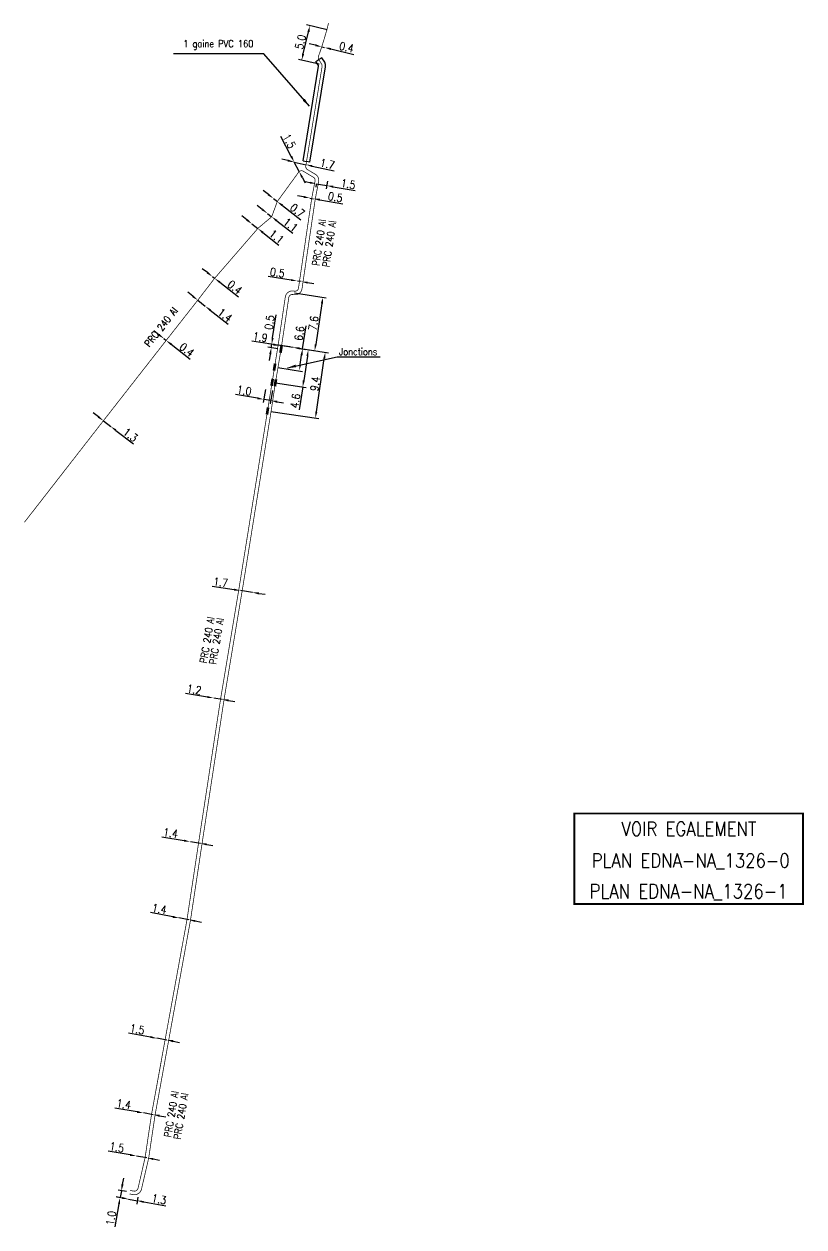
# Model space of a CAD drawing. Header units: millimetres. Extents: x 185000 to 186000, y 127000 to 128000.
# Drawn here: x 185000 to 185109.5, y 127262.8 to 127431.9 of the extents above; entities that cross this region are included whole.
import ezdxf
from ezdxf.enums import TextEntityAlignment as Align

# ---------------------------------------------------------------- set-up
doc = ezdxf.new("R2010")
doc.units = ezdxf.units.MM
doc.header["$PDMODE"] = 34
doc.layers.get('0').update_dxf_attribs({"linetype": 'CONTINUOUS'})
doc.layers.get('DEFPOINTS').update_dxf_attribs({"linetype": 'CONTINUOUS'})
for name, color, linetype in [('M_120', 5, 'M_ST_13'), ('M_300', 7, 'CONTINUOUS'), ('M_400', 7, 'CONTINUOUS'), ('M_930', 7, 'CONTINUOUS')]:
    doc.layers.add(name, color=color, linetype=linetype)
doc.styles.get("Standard").update_dxf_attribs({"font": 'romans.shx', "width": 0.85})
doc.linetypes.add('M_ST_13', pattern='A,5,-0.3,["oo",Standard,S=1.5,R=0,X=0,Y=-0.5],-3', length=8.3)
doc.dimstyles.get("Standard").update_dxf_attribs({"dimtxt": 1.5, "dimasz": 1.2, "dimexe": 0.625, "dimexo": 0.625, "dimgap": 0.25, "dimtad": 1, "dimdec": 1, "dimzin": 0, "dimdsep": 46, "dimtxsty": 'Standard', "dimcen": -0.5, "dimadec": 0, "dimazin": 0, "dimtfac": 1, "dimtdec": 1, "dimtmove": 0, "dimatfit": 3, "dimfxl": 0, "dimtolj": 1, "dimtzin": 0, "dimarcsym": 0})

# ---------------------------------------------------------------- blocks, each defined once
blk = doc.blocks.new('*D459')
at = {"layer": 'DEFPOINTS', "color": 0, "linetype": 'Continuous', "transparency": 16777216}
for p in [(185011.1, 127376.1), (185012.13, 127375.3), (185012.13, 127375.3)]:
    blk.add_point(p, dxfattribs=at)
at = {"layer": 'M_120', "color": 0, "linetype": 'Continuous', "lineweight": -2, "transparency": 16777216}
for p, q in [((185010.39, 127376.65), (185009.68, 127377.2)), ((185011.1, 127376.1), (185012.13, 127375.3)), ((185012.84, 127374.75), (185015.32, 127372.83))]:
    blk.add_line(p, q, dxfattribs=at)
at = {"layer": 'M_120', "color": 0, "linetype": 'Continuous', "transparency": 16777216}
for points in [[(185010.48, 127376.77), (185010.29, 127376.53), (185011.1, 127376.1)], [(185012.93, 127374.87), (185012.75, 127374.64), (185012.13, 127375.3)]]:
    blk.add_solid(points, dxfattribs=at)
at = {"layer": 'M_120', "color": 0, "linetype": 'Continuous', "transparency": 16777216, "insert": (185014.89, 127374.11), "char_height": 1.125, "attachment_point": 5, "rotation": 322.2475}
blk.add_mtext('\\A1;1.3', dxfattribs=at)
blk = doc.blocks.new('*D460')
at = {"layer": 'DEFPOINTS', "color": 0, "linetype": 'Continuous', "transparency": 16777216}
for p in [(185019.61, 127387.64), (185019.61, 127387.64), (185019.92, 127387.39)]:
    blk.add_point(p, dxfattribs=at)
at = {"layer": 'M_120', "color": 0, "linetype": 'Continuous', "lineweight": -2, "transparency": 16777216}
for p, q in [((185018.9, 127388.19), (185018.19, 127388.75)), ((185019.61, 127387.64), (185019.92, 127387.39)), ((185020.63, 127386.84), (185023.31, 127384.74))]:
    blk.add_line(p, q, dxfattribs=at)
at = {"layer": 'M_120', "color": 0, "linetype": 'Continuous', "transparency": 16777216}
for points in [[(185018.99, 127388.31), (185018.8, 127388.07), (185019.61, 127387.64)], [(185020.72, 127386.96), (185020.54, 127386.72), (185019.92, 127387.39)]]:
    blk.add_solid(points, dxfattribs=at)
at = {"layer": 'M_120', "color": 0, "linetype": 'Continuous', "transparency": 16777216, "insert": (185022.82, 127386.08), "char_height": 1.125, "attachment_point": 5, "rotation": 322.0281}
blk.add_mtext('\\A1;0.4', dxfattribs=at)
blk = doc.blocks.new('*D461')
at = {"layer": 'DEFPOINTS', "color": 0, "linetype": 'Continuous', "transparency": 16777216}
for p in [(185024.36, 127393.04), (185025.42, 127392.2), (185025.42, 127392.2)]:
    blk.add_point(p, dxfattribs=at)
at = {"layer": 'M_120', "color": 0, "linetype": 'Continuous', "lineweight": -2, "transparency": 16777216}
for p, q in [((185023.66, 127393.6), (185022.95, 127394.16)), ((185024.36, 127393.04), (185025.42, 127392.2)), ((185026.12, 127391.64), (185028.62, 127389.65))]:
    blk.add_line(p, q, dxfattribs=at)
at = {"layer": 'M_120', "color": 0, "linetype": 'Continuous', "transparency": 16777216}
for points in [[(185023.75, 127393.71), (185023.56, 127393.48), (185024.36, 127393.04)], [(185026.21, 127391.75), (185026.03, 127391.52), (185025.42, 127392.2)]]:
    blk.add_solid(points, dxfattribs=at)
at = {"layer": 'M_120', "color": 0, "linetype": 'Continuous', "transparency": 16777216, "insert": (185028.19, 127390.95), "char_height": 1.125, "attachment_point": 5, "rotation": 321.5313}
blk.add_mtext('\\A1;1.4', dxfattribs=at)
blk = doc.blocks.new('*D462')
at = {"layer": 'DEFPOINTS', "color": 0, "linetype": 'Continuous', "transparency": 16777216}
for p in [(185026.42, 127396.36), (185026.42, 127396.36), (185026.73, 127396.12)]:
    blk.add_point(p, dxfattribs=at)
at = {"layer": 'M_120', "color": 0, "linetype": 'Continuous', "lineweight": -2, "transparency": 16777216}
for p, q in [((185025.71, 127396.92), (185025, 127397.47)), ((185026.42, 127396.36), (185026.73, 127396.12)), ((185027.44, 127395.56), (185030.06, 127393.52))]:
    blk.add_line(p, q, dxfattribs=at)
at = {"layer": 'M_120', "color": 0, "linetype": 'Continuous', "transparency": 16777216}
for points in [[(185025.8, 127397.04), (185025.61, 127396.8), (185026.42, 127396.36)], [(185027.53, 127395.68), (185027.35, 127395.45), (185026.73, 127396.12)]]:
    blk.add_solid(points, dxfattribs=at)
at = {"layer": 'M_120', "color": 0, "linetype": 'Continuous', "transparency": 16777216, "insert": (185029.57, 127394.86), "char_height": 1.125, "attachment_point": 5, "rotation": 322.0281}
blk.add_mtext('\\A1;0.4', dxfattribs=at)
blk = doc.blocks.new('*D463')
at = {"layer": 'DEFPOINTS', "color": 0, "linetype": 'Continuous', "transparency": 16777216}
for p in [(185031.97, 127403.77), (185031.97, 127403.77), (185032.79, 127403.12)]:
    blk.add_point(p, dxfattribs=at)
at = {"layer": 'M_120', "color": 0, "linetype": 'Continuous', "lineweight": -2, "transparency": 16777216}
for p, q in [((185031.26, 127404.33), (185030.56, 127404.89)), ((185031.97, 127403.77), (185032.79, 127403.12)), ((185033.5, 127402.56), (185035.75, 127400.78))]:
    blk.add_line(p, q, dxfattribs=at)
at = {"layer": 'M_120', "color": 0, "linetype": 'Continuous', "transparency": 16777216}
for points in [[(185031.36, 127404.45), (185031.17, 127404.21), (185031.97, 127403.77)], [(185033.59, 127402.68), (185033.41, 127402.45), (185032.79, 127403.12)]]:
    blk.add_solid(points, dxfattribs=at)
at = {"layer": 'M_120', "color": 0, "linetype": 'Continuous', "transparency": 16777216, "insert": (185035.44, 127401.98), "char_height": 1.125, "attachment_point": 5, "rotation": 321.6615}
blk.add_mtext('\\A1;1.1', dxfattribs=at)
blk = doc.blocks.new('*D464')
at = {"layer": 'DEFPOINTS', "color": 0, "linetype": 'Continuous', "transparency": 16777216}
for p in [(185034.14, 127405.24), (185034.14, 127405.24), (185034.74, 127404.77)]:
    blk.add_point(p, dxfattribs=at)
at = {"layer": 'M_120', "color": 0, "linetype": 'Continuous', "lineweight": -2, "transparency": 16777216}
for p, q in [((185033.43, 127405.8), (185032.72, 127406.35)), ((185034.14, 127405.24), (185034.74, 127404.77)), ((185035.45, 127404.22), (185037.72, 127402.45))]:
    blk.add_line(p, q, dxfattribs=at)
at = {"layer": 'M_120', "color": 0, "linetype": 'Continuous', "transparency": 16777216}
for points in [[(185033.52, 127405.91), (185033.34, 127405.68), (185034.14, 127405.24)], [(185035.55, 127404.33), (185035.36, 127404.1), (185034.74, 127404.77)]]:
    blk.add_solid(points, dxfattribs=at)
at = {"layer": 'M_120', "color": 0, "linetype": 'Continuous', "transparency": 16777216, "insert": (185037.4, 127403.65), "char_height": 1.125, "attachment_point": 5, "rotation": 322.0343}
blk.add_mtext('\\A1;1.1', dxfattribs=at)
blk = doc.blocks.new('*D465')
at = {"layer": 'DEFPOINTS', "color": 0, "linetype": 'Continuous', "transparency": 16777216}
for p in [(185034.99, 127407.34), (185034.99, 127407.34), (185035.54, 127406.91)]:
    blk.add_point(p, dxfattribs=at)
at = {"layer": 'M_120', "color": 0, "linetype": 'Continuous', "lineweight": -2, "transparency": 16777216}
for p, q in [((185034.28, 127407.9), (185033.57, 127408.45)), ((185034.99, 127407.34), (185035.54, 127406.91)), ((185036.25, 127406.36), (185038.83, 127404.34))]:
    blk.add_line(p, q, dxfattribs=at)
at = {"layer": 'M_120', "color": 0, "linetype": 'Continuous', "transparency": 16777216}
for points in [[(185034.37, 127408.01), (185034.18, 127407.78), (185034.99, 127407.34)], [(185036.34, 127406.48), (185036.15, 127406.24), (185035.54, 127406.91)]]:
    blk.add_solid(points, dxfattribs=at)
at = {"layer": 'M_120', "color": 0, "linetype": 'Continuous', "transparency": 16777216, "insert": (185038.36, 127405.66), "char_height": 1.125, "attachment_point": 5, "rotation": 322.0343}
blk.add_mtext('\\A1;0.7', dxfattribs=at)
blk = doc.blocks.new('*D466')
at = {"layer": 'DEFPOINTS', "color": 0, "linetype": 'Continuous', "transparency": 16777216}
for p in [(185037.91, 127412.46), (185037.91, 127412.46), (185038.6, 127411.13)]:
    blk.add_point(p, dxfattribs=at)
at = {"layer": 'M_120', "color": 0, "linetype": 'Continuous', "lineweight": -2, "transparency": 16777216}
for p, q in [((185037.49, 127413.26), (185036.04, 127416.04)), ((185038.6, 127411.13), (185037.91, 127412.46)), ((185039.02, 127410.33), (185039.44, 127409.54))]:
    blk.add_line(p, q, dxfattribs=at)
at = {"layer": 'M_120', "color": 0, "linetype": 'Continuous', "transparency": 16777216}
for points in [[(185037.63, 127413.33), (185037.36, 127413.19), (185037.91, 127412.46)], [(185039.15, 127410.4), (185038.89, 127410.26), (185038.6, 127411.13)]]:
    blk.add_solid(points, dxfattribs=at)
at = {"layer": 'M_120', "color": 0, "linetype": 'Continuous', "transparency": 16777216, "insert": (185037.22, 127415.4), "char_height": 1.125, "attachment_point": 5, "rotation": 297.5624}
blk.add_mtext('\\A1;1.5', dxfattribs=at)
blk = doc.blocks.new('*D467')
at = {"layer": 'DEFPOINTS', "color": 0, "linetype": 'Continuous', "transparency": 16777216}
for p in [(185037.91, 127412.46), (185037.91, 127412.46), (185039.57, 127412.09)]:
    blk.add_point(p, dxfattribs=at)
at = {"layer": 'M_120', "color": 0, "linetype": 'Continuous', "lineweight": -2, "transparency": 16777216}
for p, q in [((185037.03, 127412.66), (185036.15, 127412.85)), ((185037.91, 127412.46), (185039.57, 127412.09)), ((185039.47, 127411.63), (185039.47, 127411.63)), ((185040.45, 127411.9), (185043.51, 127411.21))]:
    blk.add_line(p, q, dxfattribs=at)
at = {"layer": 'M_120', "color": 0, "linetype": 'Continuous', "transparency": 16777216}
for points in [[(185037.06, 127412.8), (185037, 127412.51), (185037.91, 127412.46)], [(185040.48, 127412.04), (185040.41, 127411.75), (185039.57, 127412.09)]]:
    blk.add_solid(points, dxfattribs=at)
at = {"layer": 'M_120', "color": 0, "linetype": 'Continuous', "transparency": 16777216, "insert": (185042.58, 127412.19), "char_height": 1.125, "attachment_point": 5, "rotation": 347.4675}
blk.add_mtext('\\A1;1.7', dxfattribs=at)
blk = doc.blocks.new('*D468')
at = {"layer": 'DEFPOINTS', "color": 0, "linetype": 'Continuous', "transparency": 16777216}
for p in [(185041.09, 127409.81), (185042.5, 127409.14), (185042.69, 127410.23)]:
    blk.add_point(p, dxfattribs=at)
at = {"layer": 'M_120', "color": 0, "linetype": 'Continuous', "lineweight": -2, "transparency": 16777216}
for p, q in [((185040.13, 127409.55), (185039.25, 127409.71)), ((185041.01, 127409.35), (185040.94, 127408.94)), ((185041.02, 127409.4), (185042.5, 127409.14)), ((185042.61, 127409.77), (185042.42, 127408.68)), ((185043.38, 127408.98), (185046.48, 127408.44))]:
    blk.add_line(p, q, dxfattribs=at)
at = {"layer": 'M_120', "color": 0, "linetype": 'Continuous', "transparency": 16777216}
for points in [[(185040.16, 127409.7), (185040.11, 127409.41), (185041.02, 127409.4)], [(185043.41, 127409.13), (185043.36, 127408.84), (185042.5, 127409.14)]]:
    blk.add_solid(points, dxfattribs=at)
at = {"layer": 'M_120', "color": 0, "linetype": 'Continuous', "transparency": 16777216, "insert": (185045.5, 127409.37), "char_height": 1.125, "attachment_point": 5, "rotation": 350.0703}
blk.add_mtext('\\A1;1.5', dxfattribs=at)
blk = doc.blocks.new('*D469')
at = {"layer": 'DEFPOINTS', "color": 0, "linetype": 'Continuous', "transparency": 16777216}
for p in [(185040.13, 127407.39), (185040.13, 127407.39), (185040.62, 127407.31)]:
    blk.add_point(p, dxfattribs=at)
at = {"layer": 'M_120', "color": 0, "linetype": 'Continuous', "lineweight": -2, "transparency": 16777216}
for p, q in [((185039.24, 127407.55), (185038.36, 127407.71)), ((185040.13, 127407.39), (185040.62, 127407.31)), ((185041.51, 127407.15), (185044.74, 127406.59))]:
    blk.add_line(p, q, dxfattribs=at)
at = {"layer": 'M_120', "color": 0, "linetype": 'Continuous', "transparency": 16777216}
for points in [[(185039.27, 127407.7), (185039.22, 127407.4), (185040.13, 127407.39)], [(185041.53, 127407.3), (185041.48, 127407.01), (185040.62, 127407.31)]]:
    blk.add_solid(points, dxfattribs=at)
at = {"layer": 'M_120', "color": 0, "linetype": 'Continuous', "transparency": 16777216, "insert": (185043.69, 127407.53), "char_height": 1.125, "attachment_point": 5, "rotation": 350.0703}
blk.add_mtext('\\A1;0.5', dxfattribs=at)
blk = doc.blocks.new('*D470')
at = {"layer": 'DEFPOINTS', "color": 0, "linetype": 'Continuous', "transparency": 16777216}
for p in [(185030.36, 127352.22), (185032.04, 127351.96), (185032.04, 127351.96)]:
    blk.add_point(p, dxfattribs=at)
at = {"layer": 'M_120', "color": 0, "linetype": 'Continuous', "lineweight": -2, "transparency": 16777216}
for p, q in [((185029.47, 127352.35), (185026.36, 127352.82)), ((185032.04, 127351.96), (185030.36, 127352.22)), ((185032.93, 127351.83), (185033.82, 127351.7))]:
    blk.add_line(p, q, dxfattribs=at)
at = {"layer": 'M_120', "color": 0, "linetype": 'Continuous', "transparency": 16777216}
for points in [[(185029.49, 127352.5), (185029.44, 127352.2), (185030.36, 127352.22)], [(185032.95, 127351.98), (185032.91, 127351.68), (185032.04, 127351.96)]]:
    blk.add_solid(points, dxfattribs=at)
at = {"layer": 'M_120', "color": 0, "linetype": 'Continuous', "transparency": 16777216, "insert": (185027.58, 127353.39), "char_height": 1.125, "attachment_point": 5, "rotation": 351.4562}
blk.add_mtext('\\A1;1.7', dxfattribs=at)
blk = doc.blocks.new('*D471')
at = {"layer": 'DEFPOINTS', "color": 0, "linetype": 'Continuous', "transparency": 16777216}
for p in [(185026.62, 127337.11), (185026.62, 127337.11), (185027.8, 127336.92)]:
    blk.add_point(p, dxfattribs=at)
at = {"layer": 'M_120', "color": 0, "linetype": 'Continuous', "lineweight": -2, "transparency": 16777216}
for p, q in [((185025.73, 127337.26), (185022.63, 127337.76)), ((185027.8, 127336.92), (185026.62, 127337.11)), ((185028.69, 127336.78), (185029.58, 127336.63))]:
    blk.add_line(p, q, dxfattribs=at)
at = {"layer": 'M_120', "color": 0, "linetype": 'Continuous', "transparency": 16777216}
for points in [[(185025.75, 127337.41), (185025.71, 127337.11), (185026.62, 127337.11)], [(185028.71, 127336.93), (185028.67, 127336.63), (185027.8, 127336.92)]]:
    blk.add_solid(points, dxfattribs=at)
at = {"layer": 'M_120', "color": 0, "linetype": 'Continuous', "transparency": 16777216, "insert": (185023.85, 127338.32), "char_height": 1.125, "attachment_point": 5, "rotation": 350.7674}
blk.add_mtext('\\A1;1.2', dxfattribs=at)
blk = doc.blocks.new('*D472')
at = {"layer": 'DEFPOINTS', "color": 0, "linetype": 'Continuous', "transparency": 16777216}
for p in [(185023.34, 127316.92), (185023.34, 127316.92), (185024.72, 127316.7)]:
    blk.add_point(p, dxfattribs=at)
at = {"layer": 'M_120', "color": 0, "linetype": 'Continuous', "lineweight": -2, "transparency": 16777216}
for p, q in [((185022.45, 127317.07), (185019.3, 127317.58)), ((185024.72, 127316.7), (185023.34, 127316.92)), ((185025.61, 127316.56), (185026.49, 127316.41))]:
    blk.add_line(p, q, dxfattribs=at)
at = {"layer": 'M_120', "color": 0, "linetype": 'Continuous', "transparency": 16777216}
for points in [[(185022.47, 127317.22), (185022.42, 127316.92), (185023.34, 127316.92)], [(185025.63, 127316.7), (185025.58, 127316.41), (185024.72, 127316.7)]]:
    blk.add_solid(points, dxfattribs=at)
at = {"layer": 'M_120', "color": 0, "linetype": 'Continuous', "transparency": 16777216, "insert": (185020.55, 127318.14), "char_height": 1.125, "attachment_point": 5, "rotation": 350.7674}
blk.add_mtext('\\A1;1.4', dxfattribs=at)
blk = doc.blocks.new('*D473')
at = {"layer": 'DEFPOINTS', "color": 0, "linetype": 'Continuous', "transparency": 16777216}
for p in [(185021.72, 127306.21), (185021.72, 127306.21), (185023.1, 127305.96)]:
    blk.add_point(p, dxfattribs=at)
at = {"layer": 'M_120', "color": 0, "linetype": 'Continuous', "lineweight": -2, "transparency": 16777216}
for p, q in [((185020.84, 127306.38), (185017.7, 127306.96)), ((185023.1, 127305.96), (185021.72, 127306.21)), ((185023.98, 127305.79), (185024.87, 127305.63))]:
    blk.add_line(p, q, dxfattribs=at)
at = {"layer": 'M_120', "color": 0, "linetype": 'Continuous', "transparency": 16777216}
for points in [[(185020.86, 127306.52), (185020.81, 127306.23), (185021.72, 127306.21)], [(185024.01, 127305.94), (185023.96, 127305.65), (185023.1, 127305.96)]]:
    blk.add_solid(points, dxfattribs=at)
at = {"layer": 'M_120', "color": 0, "linetype": 'Continuous', "transparency": 16777216, "insert": (185018.96, 127307.49), "char_height": 1.125, "attachment_point": 5, "rotation": 349.5155}
blk.add_mtext('\\A1;1.4', dxfattribs=at)
blk = doc.blocks.new('*D474')
at = {"layer": 'DEFPOINTS', "color": 0, "linetype": 'Continuous', "transparency": 16777216}
for p in [(185018.59, 127289.31), (185018.59, 127289.31), (185020.02, 127289.05)]:
    blk.add_point(p, dxfattribs=at)
at = {"layer": 'M_120', "color": 0, "linetype": 'Continuous', "lineweight": -2, "transparency": 16777216}
for p, q in [((185017.71, 127289.47), (185014.62, 127290.03)), ((185020.02, 127289.05), (185018.59, 127289.31)), ((185020.91, 127288.89), (185021.79, 127288.73))]:
    blk.add_line(p, q, dxfattribs=at)
at = {"layer": 'M_120', "color": 0, "linetype": 'Continuous', "transparency": 16777216}
for points in [[(185017.73, 127289.62), (185017.68, 127289.32), (185018.59, 127289.31)], [(185020.93, 127289.04), (185020.88, 127288.74), (185020.02, 127289.05)]]:
    blk.add_solid(points, dxfattribs=at)
at = {"layer": 'M_120', "color": 0, "linetype": 'Continuous', "transparency": 16777216, "insert": (185015.85, 127290.57), "char_height": 1.125, "attachment_point": 5, "rotation": 349.7338}
blk.add_mtext('\\A1;1.5', dxfattribs=at)
blk = doc.blocks.new('*D475')
at = {"layer": 'DEFPOINTS', "color": 0, "linetype": 'Continuous', "transparency": 16777216}
for p in [(185016.73, 127278.8), (185016.73, 127278.8), (185018.11, 127278.56)]:
    blk.add_point(p, dxfattribs=at)
at = {"layer": 'M_120', "color": 0, "linetype": 'Continuous', "lineweight": -2, "transparency": 16777216}
for p, q in [((185015.84, 127278.95), (185012.7, 127279.49)), ((185018.11, 127278.56), (185016.73, 127278.8)), ((185019, 127278.41), (185019.89, 127278.26))]:
    blk.add_line(p, q, dxfattribs=at)
at = {"layer": 'M_120', "color": 0, "linetype": 'Continuous', "transparency": 16777216}
for points in [[(185015.87, 127279.1), (185015.82, 127278.8), (185016.73, 127278.8)], [(185019.02, 127278.56), (185018.97, 127278.26), (185018.11, 127278.56)]]:
    blk.add_solid(points, dxfattribs=at)
at = {"layer": 'M_120', "color": 0, "linetype": 'Continuous', "transparency": 16777216, "insert": (185013.96, 127280.04), "char_height": 1.125, "attachment_point": 5, "rotation": 350.2862}
blk.add_mtext('\\A1;1.4', dxfattribs=at)
blk = doc.blocks.new('*D476')
at = {"layer": 'DEFPOINTS', "color": 0, "linetype": 'Continuous', "transparency": 16777216}
for p in [(185015.73, 127272.75), (185015.73, 127272.75), (185017.21, 127272.49)]:
    blk.add_point(p, dxfattribs=at)
at = {"layer": 'M_120', "color": 0, "linetype": 'Continuous', "lineweight": -2, "transparency": 16777216}
for p, q in [((185014.84, 127272.9), (185011.75, 127273.43)), ((185017.21, 127272.49), (185015.73, 127272.75)), ((185018.1, 127272.34), (185018.98, 127272.19))]:
    blk.add_line(p, q, dxfattribs=at)
at = {"layer": 'M_120', "color": 0, "linetype": 'Continuous', "transparency": 16777216}
for points in [[(185014.87, 127273.05), (185014.82, 127272.75), (185015.73, 127272.75)], [(185018.12, 127272.49), (185018.07, 127272.19), (185017.21, 127272.49)]]:
    blk.add_solid(points, dxfattribs=at)
at = {"layer": 'M_120', "color": 0, "linetype": 'Continuous', "transparency": 16777216, "insert": (185012.98, 127273.98), "char_height": 1.125, "attachment_point": 5, "rotation": 350.2862}
blk.add_mtext('\\A1;1.5', dxfattribs=at)
blk = doc.blocks.new('*D477')
at = {"layer": 'DEFPOINTS', "color": 0, "linetype": 'Continuous', "transparency": 16777216}
for p in [(185014.82, 127267.67), (185013.45, 127266.9), (185014.64, 127266.68)]:
    blk.add_point(p, dxfattribs=at)
at = {"layer": 'M_120', "color": 0, "linetype": 'Continuous', "lineweight": -2, "transparency": 16777216}
for p, q in [((185013.79, 127268.77), (185013.95, 127269.65)), ((185014.18, 127266.77), (185012.99, 127266.98)), ((185014.36, 127267.75), (185013.17, 127267.97)), ((185013.63, 127267.88), (185013.45, 127266.9)), ((185013.29, 127266.01), (185012.71, 127262.78))]:
    blk.add_line(p, q, dxfattribs=at)
at = {"layer": 'M_120', "color": 0, "linetype": 'Continuous', "transparency": 16777216}
for points in [[(185013.64, 127268.79), (185013.94, 127268.74), (185013.63, 127267.88)], [(185013.15, 127266.04), (185013.44, 127265.99), (185013.45, 127266.9)]]:
    blk.add_solid(points, dxfattribs=at)
at = {"layer": 'M_120', "color": 0, "linetype": 'Continuous', "transparency": 16777216, "insert": (185012.17, 127264.02), "char_height": 1.125, "attachment_point": 5, "rotation": 79.7881}
blk.add_mtext('\\A1;1.0', dxfattribs=at)
blk = doc.blocks.new('*D478')
at = {"layer": 'DEFPOINTS', "color": 0, "linetype": 'Continuous', "transparency": 16777216}
for p in [(185016.05, 127267.45), (185014.64, 127266.68), (185014.64, 127266.68)]:
    blk.add_point(p, dxfattribs=at)
at = {"layer": 'M_120', "color": 0, "linetype": 'Continuous', "lineweight": -2, "transparency": 16777216}
for p, q in [((185013.75, 127266.84), (185012.87, 127267)), ((185015.96, 127266.99), (185015.79, 127266)), ((185014.64, 127266.68), (185015.87, 127266.46)), ((185016.76, 127266.3), (185019.89, 127265.74))]:
    blk.add_line(p, q, dxfattribs=at)
at = {"layer": 'M_120', "color": 0, "linetype": 'Continuous', "transparency": 16777216}
for points in [[(185013.78, 127266.99), (185013.73, 127266.7), (185014.64, 127266.68)], [(185016.78, 127266.45), (185016.73, 127266.16), (185015.87, 127266.46)]]:
    blk.add_solid(points, dxfattribs=at)
at = {"layer": 'M_120', "color": 0, "linetype": 'Continuous', "transparency": 16777216, "insert": (185018.92, 127266.68), "char_height": 1.125, "attachment_point": 5, "rotation": 349.7881}
blk.add_mtext('\\A1;1.3', dxfattribs=at)
blk = doc.blocks.new('*D479')
at = {"layer": 'DEFPOINTS', "color": 0, "linetype": 'Continuous', "transparency": 16777216}
for p in [(185040.12, 127431.64), (185043.01, 127430.95), (185041.86, 127426.09)]:
    blk.add_point(p, dxfattribs=at)
at = {"layer": 'M_120', "color": 0, "linetype": 'Continuous', "lineweight": -2, "transparency": 16777216}
for p, q in [((185042.56, 127431.06), (185039.66, 127431.75)), ((185039.17, 127427.65), (185039.91, 127430.77)), ((185041.4, 127426.2), (185038.51, 127426.88))]:
    blk.add_line(p, q, dxfattribs=at)
at = {"layer": 'M_120', "color": 0, "linetype": 'Continuous', "transparency": 16777216}
for points in [[(185039.77, 127430.8), (185040.06, 127430.73), (185040.12, 127431.64)], [(185039.03, 127427.69), (185039.32, 127427.62), (185038.96, 127426.78)]]:
    blk.add_solid(points, dxfattribs=at)
at = {"layer": 'M_120', "color": 0, "linetype": 'Continuous', "transparency": 16777216, "insert": (185038.8, 127429.34), "char_height": 1.125, "attachment_point": 5, "rotation": 76.6301}
blk.add_mtext('\\A1;5.0', dxfattribs=at)
blk = doc.blocks.new('*D480')
at = {"layer": 'DEFPOINTS', "color": 0, "linetype": 'Continuous', "transparency": 16777216}
for p in [(185041.78, 127428.66), (185042.17, 127428.56), (185042.17, 127428.56)]:
    blk.add_point(p, dxfattribs=at)
at = {"layer": 'M_120', "color": 0, "linetype": 'Continuous', "lineweight": -2, "transparency": 16777216}
for p, q in [((185040.9, 127428.87), (185040.03, 127429.07)), ((185041.78, 127428.66), (185042.17, 127428.56)), ((185043.04, 127428.36), (185046.28, 127427.59))]:
    blk.add_line(p, q, dxfattribs=at)
at = {"layer": 'M_120', "color": 0, "linetype": 'Continuous', "transparency": 16777216}
for points in [[(185040.94, 127429.01), (185040.87, 127428.72), (185041.78, 127428.66)], [(185043.08, 127428.5), (185043.01, 127428.21), (185042.17, 127428.56)]]:
    blk.add_solid(points, dxfattribs=at)
at = {"layer": 'M_120', "color": 0, "linetype": 'Continuous', "transparency": 16777216, "insert": (185045.27, 127428.6), "char_height": 1.125, "attachment_point": 5, "rotation": 346.6301}
blk.add_mtext('\\A1;0.4', dxfattribs=at)
blk = doc.blocks.new('*D491')
at = {"layer": 'DEFPOINTS', "color": 0, "linetype": 'Continuous', "transparency": 16777216}
for p in [(185037.77, 127386.4), (185039.08, 127386.2), (185035.15, 127383.63)]:
    blk.add_point(p, dxfattribs=at)
at = {"layer": 'M_120', "color": 0, "linetype": 'Continuous', "lineweight": -2, "transparency": 16777216}
for p, q in [((185039.08, 127386.2), (185039.57, 127389.42)), ((185038.24, 127386.33), (185039.55, 127386.13)), ((185038.76, 127384), (185038.95, 127385.31)), ((185035.61, 127383.56), (185039.09, 127383.04))]:
    blk.add_line(p, q, dxfattribs=at)
at = {"layer": 'M_120', "color": 0, "linetype": 'Continuous', "transparency": 16777216}
for points in [[(185038.8, 127385.33), (185039.1, 127385.29), (185039.08, 127386.2)], [(185038.61, 127384.02), (185038.9, 127383.98), (185038.62, 127383.11)]]:
    blk.add_solid(points, dxfattribs=at)
at = {"layer": 'M_120', "color": 0, "linetype": 'Continuous', "transparency": 16777216, "insert": (185038.65, 127388.38), "char_height": 1.125, "attachment_point": 5, "rotation": 81.4997}
blk.add_mtext('\\A1;6.6', dxfattribs=at)
blk = doc.blocks.new('*D492')
at = {"layer": 'DEFPOINTS', "color": 0, "linetype": 'Continuous', "transparency": 16777216}
for p in [(185037.77, 127386.4), (185039.9, 127386.08), (185034.81, 127381.5)]:
    blk.add_point(p, dxfattribs=at)
at = {"layer": 'M_120', "color": 0, "linetype": 'Continuous', "lineweight": -2, "transparency": 16777216}
for p, q in [((185038.24, 127386.33), (185040.36, 127386.01)), ((185039.76, 127385.19), (185039.25, 127381.75)), ((185035.27, 127381.43), (185039.58, 127380.79)), ((185039.12, 127380.86), (185038.63, 127377.62))]:
    blk.add_line(p, q, dxfattribs=at)
at = {"layer": 'M_120', "color": 0, "linetype": 'Continuous', "transparency": 16777216}
for points in [[(185039.62, 127385.21), (185039.91, 127385.17), (185039.9, 127386.08)], [(185039.1, 127381.77), (185039.4, 127381.73), (185039.12, 127380.86)]]:
    blk.add_solid(points, dxfattribs=at)
at = {"layer": 'M_120', "color": 0, "linetype": 'Continuous', "transparency": 16777216, "insert": (185038.07, 127378.9), "char_height": 1.125, "attachment_point": 5, "rotation": 81.4997}
blk.add_mtext('\\A1;4.6', dxfattribs=at)
blk = doc.blocks.new('*D493')
at = {"layer": 'DEFPOINTS', "color": 0, "linetype": 'Continuous', "transparency": 16777216}
for p in [(185037.77, 127386.4), (185042.27, 127385.72), (185034.16, 127377.48)]:
    blk.add_point(p, dxfattribs=at)
at = {"layer": 'M_120', "color": 0, "linetype": 'Continuous', "lineweight": -2, "transparency": 16777216}
for p, q in [((185038.24, 127386.33), (185042.74, 127385.66)), ((185041.03, 127377.37), (185042.14, 127384.83)), ((185034.63, 127377.41), (185041.36, 127376.41))]:
    blk.add_line(p, q, dxfattribs=at)
at = {"layer": 'M_120', "color": 0, "linetype": 'Continuous', "transparency": 16777216}
for points in [[(185041.99, 127384.86), (185042.29, 127384.81), (185042.27, 127385.72)], [(185040.88, 127377.39), (185041.17, 127377.34), (185040.89, 127376.48)]]:
    blk.add_solid(points, dxfattribs=at)
at = {"layer": 'M_120', "color": 0, "linetype": 'Continuous', "transparency": 16777216, "insert": (185040.85, 127381.29), "char_height": 1.125, "attachment_point": 5, "rotation": 81.4997}
blk.add_mtext('\\A1;9.4', dxfattribs=at)
blk = doc.blocks.new('*D494')
at = {"layer": 'DEFPOINTS', "color": 0, "linetype": 'Continuous', "transparency": 16777216}
for p in [(185035.89, 127386.68), (185037.77, 127386.4), (185037.77, 127386.4)]:
    blk.add_point(p, dxfattribs=at)
at = {"layer": 'M_120', "color": 0, "linetype": 'Continuous', "lineweight": -2, "transparency": 16777216}
for p, q in [((185035, 127386.81), (185031.94, 127387.27)), ((185037.77, 127386.4), (185035.89, 127386.68)), ((185038.66, 127386.26), (185039.55, 127386.13))]:
    blk.add_line(p, q, dxfattribs=at)
at = {"layer": 'M_120', "color": 0, "linetype": 'Continuous', "transparency": 16777216}
for points in [[(185035.02, 127386.96), (185034.98, 127386.66), (185035.89, 127386.68)], [(185038.68, 127386.41), (185038.64, 127386.12), (185037.77, 127386.4)]]:
    blk.add_solid(points, dxfattribs=at)
at = {"layer": 'M_120', "color": 0, "linetype": 'Continuous', "transparency": 16777216, "insert": (185033.14, 127387.85), "char_height": 1.125, "attachment_point": 5, "rotation": 351.4997}
blk.add_mtext('\\A1;1.9', dxfattribs=at)
blk = doc.blocks.new('*D495')
at = {"layer": 'DEFPOINTS', "color": 0, "linetype": 'Continuous', "transparency": 16777216}
for p in [(185037.48, 127394.13), (185037.77, 127386.4), (185040.8, 127385.94)]:
    blk.add_point(p, dxfattribs=at)
at = {"layer": 'M_120', "color": 0, "linetype": 'Continuous', "lineweight": -2, "transparency": 16777216}
for p, q in [((185037.94, 127394.06), (185042.39, 127393.39)), ((185041.79, 127392.57), (185040.94, 127386.83)), ((185038.24, 127386.33), (185041.27, 127385.87))]:
    blk.add_line(p, q, dxfattribs=at)
at = {"layer": 'M_120', "color": 0, "linetype": 'Continuous', "transparency": 16777216}
for points in [[(185041.65, 127392.59), (185041.94, 127392.55), (185041.93, 127393.46)], [(185040.79, 127386.86), (185041.08, 127386.81), (185040.8, 127385.94)]]:
    blk.add_solid(points, dxfattribs=at)
at = {"layer": 'M_120', "color": 0, "linetype": 'Continuous', "transparency": 16777216, "insert": (185040.62, 127389.8), "char_height": 1.125, "attachment_point": 5, "rotation": 81.4997}
blk.add_mtext('\\A1;7.6', dxfattribs=at)
blk = doc.blocks.new('*D496')
at = {"layer": 'DEFPOINTS', "color": 0, "linetype": 'Continuous', "transparency": 16777216}
for p in [(185034.75, 127386.85), (185036.06, 127386.15), (185037.77, 127386.4)]:
    blk.add_point(p, dxfattribs=at)
at = {"layer": 'M_120', "color": 0, "linetype": 'Continuous', "lineweight": -2, "transparency": 16777216}
for p, q in [((185034.88, 127387.74), (185035.37, 127390.98)), ((185035.6, 127386.22), (185034.21, 127386.42)), ((185037.31, 127386.47), (185034.29, 127386.92)), ((185034.54, 127385.46), (185034.41, 127384.57)), ((185034.68, 127386.35), (185034.75, 127386.85))]:
    blk.add_line(p, q, dxfattribs=at)
at = {"layer": 'M_120', "color": 0, "linetype": 'Continuous', "transparency": 16777216}
for points in [[(185034.73, 127387.76), (185035.03, 127387.72), (185034.75, 127386.85)], [(185034.39, 127385.49), (185034.69, 127385.44), (185034.68, 127386.35)]]:
    blk.add_solid(points, dxfattribs=at)
at = {"layer": 'M_120', "color": 0, "linetype": 'Continuous', "transparency": 16777216, "insert": (185034.45, 127389.92), "char_height": 1.125, "attachment_point": 5, "rotation": 81.4997}
blk.add_mtext('\\A1;0.5', dxfattribs=at)
blk = doc.blocks.new('*D497')
at = {"layer": 'DEFPOINTS', "color": 0, "linetype": 'Continuous', "transparency": 16777216}
for p in [(185033.96, 127380.97), (185034.95, 127380.79), (185033.63, 127379.1)]:
    blk.add_point(p, dxfattribs=at)
at = {"layer": 'M_120', "color": 0, "linetype": 'Continuous', "lineweight": -2, "transparency": 16777216}
for p, q in [((185033.88, 127380.51), (185033.55, 127378.64)), ((185034.87, 127380.33), (185034.54, 127378.46)), ((185032.75, 127379.26), (185029.65, 127379.8)), ((185034.62, 127378.93), (185033.63, 127379.1)), ((185035.5, 127378.77), (185036.39, 127378.61))]:
    blk.add_line(p, q, dxfattribs=at)
at = {"layer": 'M_120', "color": 0, "linetype": 'Continuous', "transparency": 16777216}
for points in [[(185032.77, 127379.4), (185032.72, 127379.11), (185033.63, 127379.1)], [(185035.53, 127378.92), (185035.48, 127378.62), (185034.62, 127378.93)]]:
    blk.add_solid(points, dxfattribs=at)
at = {"layer": 'M_120', "color": 0, "linetype": 'Continuous', "transparency": 16777216, "insert": (185030.89, 127380.35), "char_height": 1.125, "attachment_point": 5, "rotation": 350.0121}
blk.add_mtext('\\A1;1.0', dxfattribs=at)
blk = doc.blocks.new('M_300_03')
at = {"color": 0, "linetype": 'Continuous'}
blk.add_solid([(-0.5, 0.1875), (-0.5, -0.1875), (0.5, 0.1875), (0.5, -0.1875)], dxfattribs=at)
at = {"color": 0, "linetype": 'Continuous', "width": 0.75, "flags": 3}
for tag, p in [('DEF_LEG', (0, -5)), ('DEF_COUP', (0, -7.5)), ('DEF_TYPE', (0, -10))]:
    blk.add_attdef(tag, text='', height=1.2, dxfattribs=at).set_placement(p, align=Align.MIDDLE)
blk = doc.blocks.new('*D501')
at = {"layer": 'DEFPOINTS', "color": 0, "linetype": 'Continuous', "transparency": 16777216}
for p in [(185038.38, 127395.73), (185038.38, 127395.73), (185038.88, 127395.66)]:
    blk.add_point(p, dxfattribs=at)
at = {"layer": 'M_120', "color": 0, "linetype": 'Continuous', "lineweight": -2, "transparency": 16777216}
for p, q in [((185037.49, 127395.86), (185034.25, 127396.35)), ((185038.88, 127395.66), (185038.38, 127395.73)), ((185038.45, 127396.19), (185038.45, 127396.19)), ((185039.77, 127395.52), (185040.66, 127395.39))]:
    blk.add_line(p, q, dxfattribs=at)
at = {"layer": 'M_120', "color": 0, "linetype": 'Continuous', "transparency": 16777216}
for points in [[(185037.52, 127396.01), (185037.47, 127395.72), (185038.38, 127395.73)], [(185039.79, 127395.67), (185039.75, 127395.37), (185038.88, 127395.66)]]:
    blk.add_solid(points, dxfattribs=at)
at = {"layer": 'M_120', "color": 0, "linetype": 'Continuous', "transparency": 16777216, "insert": (185035.54, 127396.92), "char_height": 1.125, "attachment_point": 5, "rotation": 351.4816}
blk.add_mtext('\\A1;0.5', dxfattribs=at)

msp = doc.modelspace()

# ---------------------------------------------------------------- linework, layer by layer
at = {"layer": 'M_120', "const_width": 0.1}
for points in [[(185042.73, 127431.99), (185042.61, 127431.5), (185042.39, 127430.67), (185042.22, 127430.09), (185042.01, 127429.39), (185041.78, 127428.66), (185041.64, 127428.23), (185041.31, 127427.3, 0.230568), (185041.36, 127426.86), (185041.75, 127426.25, -0.184771), (185041.83, 127425.9), (185039.64, 127412.54), (185039.57, 127412.09), (185039.54, 127411.91, 0.310223), (185039.78, 127411.4), (185040.16, 127411.17), (185040.87, 127410.75, -0.314868), (185041.34, 127409.7), (185040.87, 127407.27), (185039.01, 127394.66, -0.414715), (185037.87, 127393.81), (185037.72, 127393.84, 0.414214), (185037.15, 127393.42), (185036.14, 127386.64), (185036.06, 127386.15), (185035.27, 127381.43), (185035.27, 127381.43), (185034.66, 127377.41), (185030.6, 127352.18), (185028.05, 127336.88), (185024.96, 127316.66), (185023.34, 127305.92), (185020.27, 127289), (185018.36, 127278.52), (185017.46, 127272.45), (185016.45, 127268.09, -0.400143), (185015.3, 127267.33), (185014.77, 127267.42)], [(185000, 127361.83), (185011.1, 127376.1), (185019.92, 127387.39), (185024.36, 127393.04), (185026.72, 127396.11, -0.014378), (185026.74, 127396.13), (185032.77, 127403.09, -0.038998), (185032.82, 127403.15), (185034.64, 127404.68, 0.129532), (185034.79, 127404.89), (185035.51, 127406.84, -0.071277), (185035.58, 127406.97), (185038.53, 127411.03, -0.062111), (185038.61, 127411.12, -0.315935), (185039.19, 127411.17), (185039.91, 127410.74), (185040.61, 127410.32, -0.314875), (185040.84, 127409.8), (185040.37, 127407.35), (185038.51, 127394.73, -0.414715), (185037.94, 127394.31), (185037.79, 127394.33, 0.414214), (185036.66, 127393.49), (185035.65, 127386.72), (185035.15, 127383.63), (185034.92, 127382.17), (185034.81, 127381.5), (185034.16, 127377.48), (185030.11, 127352.26), (185027.56, 127336.96), (185024.47, 127316.74), (185022.85, 127306), (185019.77, 127289.09), (185017.86, 127278.6), (185016.96, 127272.54), (185015.96, 127268.2, -0.400143), (185015.39, 127267.82)], [(185019.23, 127286.08), (185017.86, 127278.6), (185016.96, 127272.54), (185015.96, 127268.2, -0.400143), (185015.39, 127267.82), (185014.86, 127267.91)]]:
    msp.add_lwpolyline(points, format="xyb", dxfattribs=at)
at = {"layer": 'M_400', "color": 7, "linetype": 'CONTINUOUS'}
for p, q in [((185039.15, 127412.62), (185041.32, 127425.94)), ((185040.13, 127412.45), (185042.33, 127425.86)), ((185040.94, 127426.59), (185041.36, 127426.86)), ((185041.31, 127426.02), (185040.94, 127426.59)), ((185041.32, 127425.98), (185041.31, 127426.02)), ((185041.32, 127425.94), (185041.32, 127425.98)), ((185041.78, 127427.13), (185041.36, 127426.86)), ((185042.2, 127426.48), (185041.78, 127427.13)), ((185042.32, 127426.18), (185042.2, 127426.48)), ((185042.33, 127425.86), (185042.32, 127426.18)), ((185039.15, 127412.62), (185039.64, 127412.54)), ((185040.13, 127412.45), (185039.64, 127412.54))]:
    msp.add_line(p, q, dxfattribs=at)
at = {"layer": 'M_930', "const_width": 0.25}
msp.add_lwpolyline([(185077.28, 127320.91), (185109.41, 127320.91), (185109.41, 127308.17), (185077.28, 127308.17)], close=True, dxfattribs=at)

# ---------------------------------------------------------------- block references
at = {"layer": 'M_300'}
for p, rotation in [((185036.06, 127386.15), 260.8700011748001), ((185035.15, 127383.63), 80.87000117507803), ((185034.81, 127381.5), 80.87000117500101), ((185035.27, 127381.43), 260.8700011728326), ((185034.16, 127377.48), 80.87334212728118)]:
    msp.add_blockref('M_300_03', p, dxfattribs=dict(at, rotation=rotation))

# ---------------------------------------------------------------- texts
at = {"layer": 'M_120', "width": 0.85}
for rotation, p in [(81.5978, (185041.41, 127401.14)), (81.5978, (185042.83, 127400.96)), (51.8183, (185019.2, 127389.26)), (80.5191, (185025.67, 127345.28)), (80.5191, (185026.99, 127345.12)), (80.5191, (185020.64, 127278.64)), (80.5191, (185021.99, 127278.35))]:
    msp.add_text('PRC 240 Al', height=1, rotation=rotation, dxfattribs=at).set_placement(p, align=Align.MIDDLE)
at = {"layer": 'M_300', "linetype": 'Continuous', "insert": (185044.22, 127385.82), "char_height": 1, "attachment_point": 4}
msp.add_mtext('Jonctions', dxfattribs=at)
at = {"layer": 'M_400', "insert": (185032.18, 127428.92), "char_height": 1, "attachment_point": 6}
msp.add_mtext('1 gaine PVC 160 ', dxfattribs=at)
at = {"layer": 'M_930', "width": 0.85}
for s, p in [('VOIR EGALEMENT', (185093.37, 127317.74)), ('PLAN EDNA-NA_1326-0', (185093.63, 127313.29)), ('PLAN EDNA-NA_1326-1', (185093.33, 127308.97))]:
    msp.add_text(s, height=2, dxfattribs=at).set_placement(p, align=Align.CENTER)

# ---------------------------------------------------------------- dimensions: what is measured, and where the dimension line sits
at = {"layer": 'M_120', "linetype": 'Continuous'}
for base, p1, p2, angle, picture, middle in [((185040.12, 127431.64), (185041.86, 127426.09), (185043.01, 127430.95), 256.6301, '*D479', (185039.53, 127429.17)), ((185042.17, 127428.56), (185041.78, 127428.66), (185042.17, 127428.56), 166.6301, '*D480', (185045.1, 127427.87)), ((185037.91, 127412.46), (185038.6, 127411.13), (185037.91, 127412.46), 297.5624, '*D466', (185036.56, 127415.05)), ((185037.91, 127412.46), (185039.57, 127412.09), (185037.91, 127412.46), 347.4675, '*D467', (185042.42, 127411.46)), ((185042.5, 127409.14), (185041.09, 127409.81), (185042.69, 127410.23), 170.0703, '*D468', (185045.37, 127408.64)), ((185034.99, 127407.34), (185035.54, 127406.91), (185034.99, 127407.34), 322.0343, '*D465', (185037.89, 127405.07)), ((185040.13, 127407.39), (185040.62, 127407.31), (185040.13, 127407.39), 350.0703, '*D469', (185043.57, 127406.79)), ((185031.9704, 127403.7723), (185032.794, 127403.1209), (185031.9704, 127403.7723), 321.6615, '*D463', (185034.978, 127401.3938)), ((185026.42, 127396.36), (185026.73, 127396.12), (185026.42, 127396.36), 322.0281, '*D462', (185029.11, 127394.26)), ((185038.38, 127395.73), (185038.88, 127395.66), (185038.38, 127395.73), 351.4816, '*D501', (185035.43, 127396.17)), ((185025.42, 127392.2), (185024.36, 127393.04), (185025.42, 127392.2), 141.5313, '*D461', (185027.72, 127390.36)), ((185040.8, 127385.94), (185037.48, 127394.13), (185037.77, 127386.4), 81.4997, '*D495', (185041.36, 127389.69)), ((185034.75, 127386.85), (185036.06, 127386.15), (185037.77, 127386.4), 261.4997, '*D496', (185035.19, 127389.81)), ((185019.61, 127387.64), (185019.92, 127387.39), (185019.61, 127387.64), 322.0281, '*D460', (185022.36, 127385.49)), ((185037.77, 127386.4), (185035.89, 127386.68), (185037.77, 127386.4), 171.4997, '*D494', (185033.03, 127387.11)), ((185042.27, 127385.72), (185034.16, 127377.48), (185037.77, 127386.4), 261.4997, '*D493', (185041.6, 127381.18)), ((185033.63, 127379.1), (185034.95, 127380.79), (185033.96, 127380.97), 350.0121, '*D497', (185030.76, 127379.61)), ((185012.13, 127375.3), (185011.1, 127376.1), (185012.13, 127375.3), 142.2475, '*D459', (185014.44, 127373.52)), ((185032.04, 127351.96), (185030.36, 127352.22), (185032.04, 127351.96), 171.4562, '*D470', (185027.47, 127352.65)), ((185026.62, 127337.11), (185027.8, 127336.92), (185026.62, 127337.11), 350.7674, '*D471', (185023.73, 127337.58)), ((185023.34, 127316.92), (185024.72, 127316.7), (185023.34, 127316.92), 350.7674, '*D472', (185020.43, 127317.4)), ((185021.72, 127306.21), (185023.1, 127305.96), (185021.72, 127306.21), 349.5155, '*D473', (185018.83, 127306.75)), ((185018.59, 127289.31), (185020.02, 127289.05), (185018.59, 127289.31), 349.7338, '*D474', (185015.72, 127289.83)), ((185016.73, 127278.8), (185018.11, 127278.56), (185016.73, 127278.8), 350.2862, '*D475', (185013.83, 127279.3)), ((185015.73, 127272.75), (185017.21, 127272.49), (185015.73, 127272.75), 350.2862, '*D476', (185012.85, 127273.24)), ((185013.45, 127266.9), (185014.82, 127267.67), (185014.64, 127266.68), 79.7881, '*D477', (185012.91, 127263.89)), ((185014.64, 127266.68), (185016.05, 127267.45), (185014.64, 127266.68), 349.7881, '*D478', (185018.78, 127265.94))]:
    dim = msp.add_linear_dim(base=base, p1=p1, p2=p2, angle=angle, dimstyle='Standard', override={"dimscale": 0.75}, dxfattribs=at)
    dim.commit()
    dim.dimension.update_dxf_attribs({"geometry": picture, "text_midpoint": middle, "dimtype": 160})
for base, p1, p2, angle, text, picture, middle in [((185034.14, 127405.24), (185034.74, 127404.77), (185034.14, 127405.24), 322.0343, '1.1', '*D464', (185036.94, 127403.06)), ((185039.08, 127386.2), (185035.15, 127383.63), (185037.77, 127386.4), 261.4997, '6.6', '*D491', (185039.39, 127388.27)), ((185039.9, 127386.08), (185034.81, 127381.5), (185037.77, 127386.4), 261.4997, '4.6', '*D492', (185038.81, 127378.79))]:
    dim = msp.add_linear_dim(base=base, p1=p1, p2=p2, angle=angle, text=text, dimstyle='Standard', override={"dimscale": 0.75}, dxfattribs=at)
    dim.commit()
    dim.dimension.update_dxf_attribs({"geometry": picture, "text_midpoint": middle, "dimtype": 160})

# ---------------------------------------------------------------- leaders
at = {"layer": 'M_300', "linetype": 'Continuous', "annotation_type": 0, "has_hookline": 1, "hookline_direction": 0, "text_width": 5.75}
msp.add_leader([(185036.97, 127383.54), (185043.97, 127385.07)], dimstyle='Standard', dxfattribs=at)
at = {"layer": 'M_400', "annotation_type": 0, "has_hookline": 1, "hookline_direction": 1, "text_width": 11.21}
msp.add_leader([(185040.04, 127420.31), (185033.63, 127427.67), (185032.43, 127427.67)], dimstyle='Standard', dxfattribs=at)

doc.saveas('drawing.dxf')
